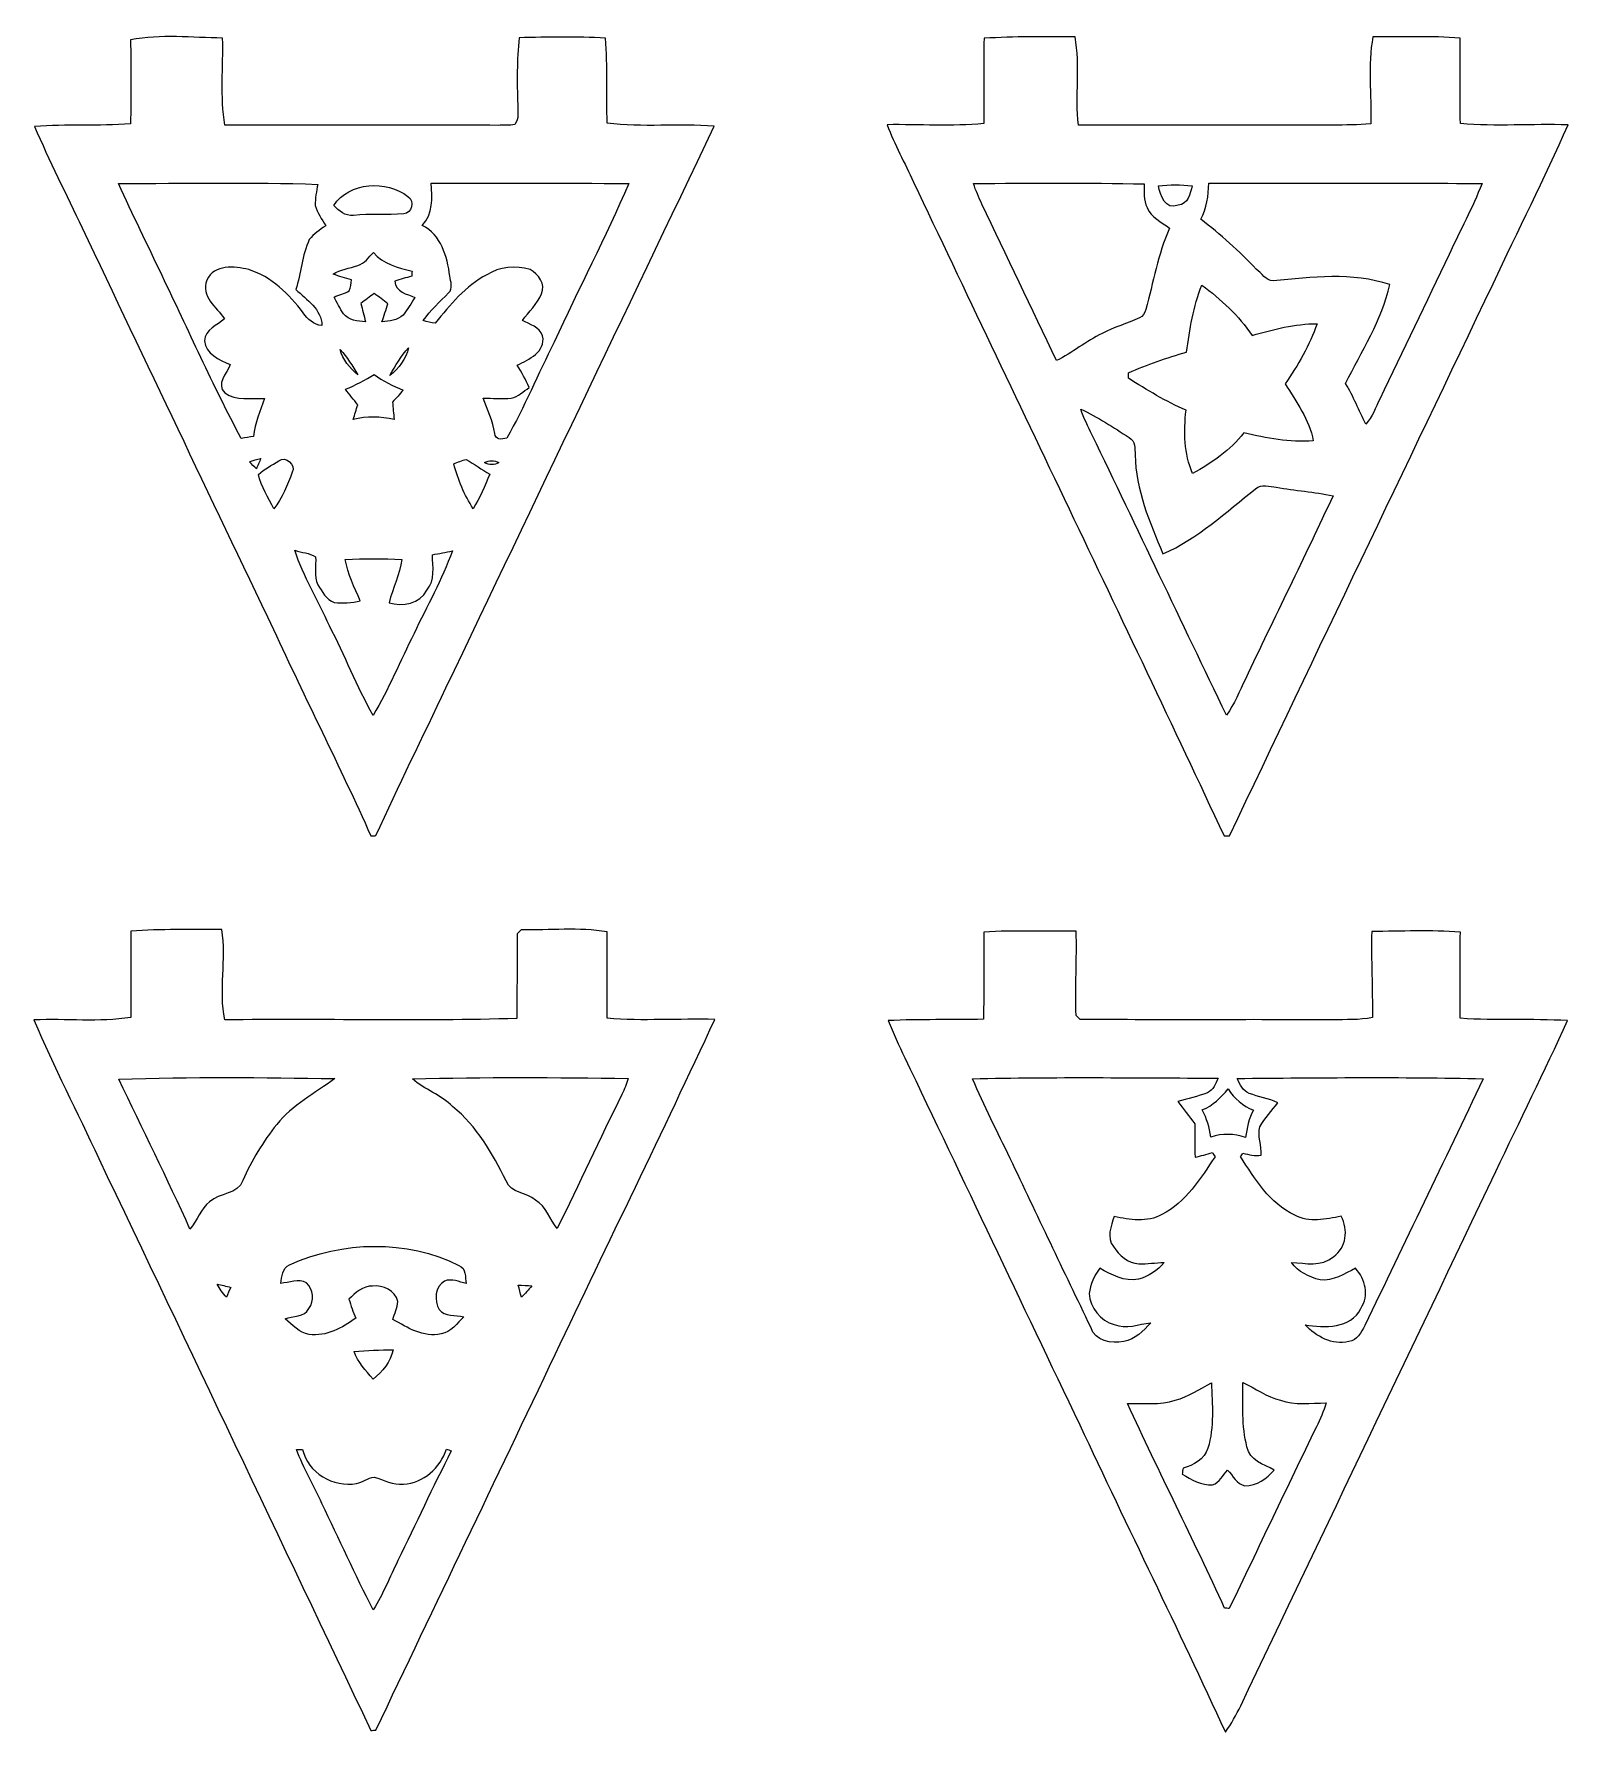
# Model space of a CAD drawing. Header units: centimetres. Extents: x -14.4 to 14.4, y -15.9 to 16.
import ezdxf

# ---------------------------------------------------------------- set-up
doc = ezdxf.new("R2010")
doc.units = ezdxf.units.CM
doc.header["$MEASUREMENT"] = 0
doc.layers.add('Layer 1', color=7, linetype='Continuous')

msp = doc.modelspace()

# ---------------------------------------------------------------- linework, layer by layer
at = {"layer": 'Layer 1', "color": 251, "lineweight": 9}
for points, knots in [([(-12.61093, 15.88539), (-12.0419, 15.9951), (-11.45593, 15.92278), (-10.88055, 15.91749), (-10.88055, 15.91749), (-10.86503, 15.37245), (-10.92959, 14.81788), (-10.83928, 14.27778), (-10.83928, 14.27778), (-9.12442, 14.28342), (-7.40957, 14.28448), (-5.69472, 14.27602), (-5.69472, 14.27602), (-5.59347, 14.28131), (-5.48481, 14.27037), (-5.38357, 14.29154), (-5.38357, 14.29154), (-5.30031, 14.39772), (-5.32959, 14.5466), (-5.32818, 14.66901), (-5.32818, 14.66901), (-5.34229, 15.08776), (-5.349, 15.50827), (-5.29996, 15.9249), (-5.29996, 15.9249), (-4.75986, 15.93337), (-4.21905, 15.94995), (-3.6793, 15.91573), (-3.6793, 15.91573), (-3.63555, 15.38339), (-3.66448, 14.84857), (-3.64402, 14.31588), (-3.64402, 14.31588), (-2.97762, 14.23086), (-2.30134, 14.31588), (-1.63178, 14.25802), (-1.63178, 14.25802), (-3.31594, 10.73801), (-4.99585, 7.21623), (-6.67897, 3.69551), (-6.67897, 3.69551), (-7.11465, 2.76735), (-7.57714, 1.85118), (-7.99553, 0.91526), (-7.99553, 0.91526), (-8.01917, 0.9142), (-8.0668, 0.91244), (-8.09043, 0.91174), (-8.09043, 0.91174), (-8.67922, 2.21596), (-9.32339, 3.49513), (-9.92523, 4.7937), (-9.92523, 4.7937), (-11.12608, 7.31007), (-12.32729, 9.82608), (-13.52145, 12.34526), (-13.52145, 12.34526), (-13.82378, 12.98097), (-14.13916, 13.61068), (-14.42032, 14.25591), (-14.42032, 14.25591), (-13.81813, 14.30071), (-13.21312, 14.26085), (-12.61093, 14.30283), (-12.61093, 14.30283), (-12.60881, 14.83058), (-12.60881, 15.35799), (-12.61093, 15.88539), (-12.61093, 15.88539), (-12.61093, 15.88539), (-12.61093, 15.88539), (-12.61093, 15.88539)], [0, 0, 0, 0, 0.05263158, 0.05263158, 0.05263158, 0.05263158, 0.10526316, 0.10526316, 0.10526316, 0.10526316, 0.15789474, 0.15789474, 0.15789474, 0.15789474, 0.21052632, 0.21052632, 0.21052632, 0.21052632, 0.26315789, 0.26315789, 0.26315789, 0.26315789, 0.31578947, 0.31578947, 0.31578947, 0.31578947, 0.36842105, 0.36842105, 0.36842105, 0.36842105, 0.42105263, 0.42105263, 0.42105263, 0.42105263, 0.47368421, 0.47368421, 0.47368421, 0.47368421, 0.52631579, 0.52631579, 0.52631579, 0.52631579, 0.57894737, 0.57894737, 0.57894737, 0.57894737, 0.63157895, 0.63157895, 0.63157895, 0.63157895, 0.68421053, 0.68421053, 0.68421053, 0.68421053, 0.73684211, 0.73684211, 0.73684211, 0.73684211, 0.78947368, 0.78947368, 0.78947368, 0.78947368, 0.84210526, 0.84210526, 0.84210526, 0.84210526, 0.89473684, 0.89473684, 0.89473684, 0.89473684, 1, 1, 1, 1]), ([(3.44294, 15.91361), (4.01268, 15.95065), (4.58383, 15.93866), (5.15462, 15.94148), (5.15462, 15.94148), (5.25587, 15.3922), (5.15603, 14.83094), (5.21812, 14.27954), (5.21812, 14.27954), (6.81303, 14.28342), (8.40829, 14.2806), (10.00355, 14.28025), (10.00355, 14.28025), (10.24061, 14.28378), (10.48015, 14.2806), (10.71722, 14.306), (10.71722, 14.306), (10.73486, 14.85069), (10.65795, 15.40279), (10.75885, 15.94254), (10.75885, 15.94254), (11.30565, 15.93054), (11.85493, 15.96229), (12.40103, 15.91714), (12.40103, 15.91714), (12.40279, 15.38162), (12.40173, 14.84646), (12.40385, 14.31094), (12.40385, 14.31094), (13.07766, 14.24779), (13.75464, 14.30741), (14.42985, 14.28519), (14.42985, 14.28519), (13.99206, 13.27483), (13.4837, 12.29623), (13.0198, 11.29751), (13.0198, 11.29751), (11.37056, 7.83429), (9.70581, 4.37812), (8.06257, 0.91174), (8.06257, 0.91174), (8.03681, 0.91209), (7.98496, 0.91209), (7.9592, 0.91209), (7.9592, 0.91209), (6.03233, 5.02019), (4.05889, 9.1064), (2.11897, 13.20816), (2.11897, 13.20816), (1.95669, 13.56975), (1.75278, 13.91371), (1.62226, 14.28872), (1.62226, 14.28872), (2.22798, 14.29401), (2.83546, 14.25626), (3.44047, 14.30847), (3.44047, 14.30847), (3.44224, 14.84364), (3.44118, 15.37845), (3.44294, 15.91361), (3.44294, 15.91361), (3.44294, 15.91361), (3.44294, 15.91361), (3.44294, 15.91361)], [0, 0, 0, 0, 0.05882353, 0.05882353, 0.05882353, 0.05882353, 0.11764706, 0.11764706, 0.11764706, 0.11764706, 0.17647059, 0.17647059, 0.17647059, 0.17647059, 0.23529412, 0.23529412, 0.23529412, 0.23529412, 0.29411765, 0.29411765, 0.29411765, 0.29411765, 0.35294118, 0.35294118, 0.35294118, 0.35294118, 0.41176471, 0.41176471, 0.41176471, 0.41176471, 0.47058824, 0.47058824, 0.47058824, 0.47058824, 0.52941176, 0.52941176, 0.52941176, 0.52941176, 0.58823529, 0.58823529, 0.58823529, 0.58823529, 0.64705882, 0.64705882, 0.64705882, 0.64705882, 0.70588235, 0.70588235, 0.70588235, 0.70588235, 0.76470588, 0.76470588, 0.76470588, 0.76470588, 0.82352941, 0.82352941, 0.82352941, 0.82352941, 0.88235294, 0.88235294, 0.88235294, 0.88235294, 1, 1, 1, 1]), ([(-12.83635, 13.1817), (-12.57847, 12.5975), (-12.29131, 12.02706), (-12.01967, 11.44886), (-12.01967, 11.44886), (-11.52613, 10.4265), (-11.0647, 9.38722), (-10.52954, 8.38568), (-10.52954, 8.38568), (-10.45297, 8.39873), (-10.37607, 8.41179), (-10.29916, 8.42484), (-10.29916, 8.42484), (-10.27307, 8.6739), (-10.17993, 8.90533), (-10.09033, 9.13639), (-10.09033, 9.13639), (-10.33904, 9.16003), (-10.62973, 9.07819), (-10.83786, 9.2447), (-10.83786, 9.2447), (-11.01214, 9.40591), (-10.80153, 9.61194), (-10.73662, 9.7795), (-10.73662, 9.7795), (-10.94193, 9.85994), (-11.1984, 9.97319), (-11.22169, 10.22472), (-11.22169, 10.22472), (-11.20969, 10.43814), (-10.98039, 10.51329), (-10.84457, 10.63747), (-10.84457, 10.63747), (-10.99767, 10.85972), (-11.29542, 11.05445), (-11.17759, 11.36666), (-11.17759, 11.36666), (-11.03401, 11.66617), (-10.65724, 11.6263), (-10.38984, 11.5628), (-10.38984, 11.5628), (-9.96156, 11.43192), (-9.6296, 11.10066), (-9.36466, 10.75212), (-9.36466, 10.75212), (-9.28353, 10.62794), (-9.16745, 10.52669), (-9.01118, 10.50941), (-9.01118, 10.50941), (-9.02, 10.81632), (-9.29764, 11.00118), (-9.50331, 11.18604), (-9.50331, 11.18604), (-9.40735, 11.49648), (-9.38901, 11.82985), (-9.24966, 12.12619), (-9.24966, 12.12619), (-9.16958, 12.23625), (-9.0521, 12.31069), (-8.94133, 12.38689), (-8.94133, 12.38689), (-9.00765, 12.51354), (-9.10573, 12.62784), (-9.13888, 12.7686), (-9.13888, 12.7686), (-9.14065, 12.90265), (-9.11525, 13.03494), (-9.09055, 13.16582), (-9.09055, 13.16582), (-10.33833, 13.21063), (-11.58787, 13.18311), (-12.83635, 13.1817), (-12.83635, 13.1817), (-12.83635, 13.1817), (-12.83635, 13.1817), (-12.83635, 13.1817)], [0, 0, 0, 0, 0.05, 0.05, 0.05, 0.05, 0.1, 0.1, 0.1, 0.1, 0.15, 0.15, 0.15, 0.15, 0.2, 0.2, 0.2, 0.2, 0.25, 0.25, 0.25, 0.25, 0.3, 0.3, 0.3, 0.3, 0.35, 0.35, 0.35, 0.35, 0.4, 0.4, 0.4, 0.4, 0.45, 0.45, 0.45, 0.45, 0.5, 0.5, 0.5, 0.5, 0.55, 0.55, 0.55, 0.55, 0.6, 0.6, 0.6, 0.6, 0.65, 0.65, 0.65, 0.65, 0.7, 0.7, 0.7, 0.7, 0.75, 0.75, 0.75, 0.75, 0.8, 0.8, 0.8, 0.8, 0.85, 0.85, 0.85, 0.85, 0.9, 0.9, 0.9, 0.9, 1, 1, 1, 1]), ([(-8.79034, 12.76824), (-8.68979, 12.66805), (-8.57691, 12.5654), (-8.42027, 12.58268), (-8.42027, 12.58268), (-8.1049, 12.61267), (-7.78845, 12.58692), (-7.47272, 12.60914), (-7.47272, 12.60914), (-7.31855, 12.62114), (-7.2614, 12.85185), (-7.39334, 12.93581), (-7.39334, 12.93581), (-7.79339, 13.25508), (-8.4993, 13.21627), (-8.79034, 12.76824), (-8.79034, 12.76824), (-8.79034, 12.76824), (-8.79034, 12.76824), (-8.79034, 12.76824)], [0, 0, 0, 0, 0.16666667, 0.16666667, 0.16666667, 0.16666667, 0.33333333, 0.33333333, 0.33333333, 0.33333333, 0.5, 0.5, 0.5, 0.5, 0.66666667, 0.66666667, 0.66666667, 0.66666667, 1, 1, 1, 1]), ([(-6.95519, 13.18699), (-6.93826, 12.90935), (-6.91427, 12.60879), (-7.1277, 12.39395), (-7.1277, 12.39395), (-6.76822, 12.22285), (-6.65498, 11.80481), (-6.6063, 11.44109), (-6.6063, 11.44109), (-6.59183, 11.33738), (-6.53962, 11.21002), (-6.62887, 11.12465), (-6.62887, 11.12465), (-6.79256, 10.95497), (-6.97283, 10.79904), (-7.10618, 10.60254), (-7.10618, 10.60254), (-7.0321, 10.58279), (-6.95801, 10.55527), (-6.88005, 10.55703), (-6.88005, 10.55703), (-6.59853, 10.89887), (-6.31314, 11.25694), (-5.91168, 11.46614), (-5.91168, 11.46614), (-5.67179, 11.61748), (-5.36663, 11.639), (-5.09746, 11.56315), (-5.09746, 11.56315), (-4.94013, 11.48166), (-4.79972, 11.28587), (-4.88121, 11.10596), (-4.88121, 11.10596), (-4.96059, 10.91369), (-5.12251, 10.77082), (-5.24139, 10.60325), (-5.24139, 10.60325), (-5.09992, 10.53551), (-4.91648, 10.48189), (-4.8604, 10.31713), (-4.8604, 10.31713), (-4.80042, 10.01092), (-5.12145, 9.87794), (-5.34088, 9.76328), (-5.34088, 9.76328), (-5.25375, 9.62958), (-5.17542, 9.49059), (-5.11263, 9.34383), (-5.11263, 9.34383), (-5.22375, 9.27469), (-5.32254, 9.17378), (-5.45236, 9.14134), (-5.45236, 9.14134), (-5.62804, 9.12581), (-5.80443, 9.14416), (-5.98047, 9.14557), (-5.98047, 9.14557), (-5.90286, 8.92438), (-5.79561, 8.712), (-5.76069, 8.47811), (-5.76069, 8.47811), (-5.74799, 8.36452), (-5.64039, 8.35958), (-5.53315, 8.39486), (-5.53315, 8.39486), (-5.20577, 8.97976), (-4.94154, 9.59748), (-4.64591, 10.19861), (-4.64591, 10.19861), (-4.18342, 11.19591), (-3.67612, 12.1724), (-3.23974, 13.18135), (-3.23974, 13.18135), (-4.47834, 13.19475), (-5.71694, 13.18523), (-6.95519, 13.18699), (-6.95519, 13.18699), (-6.95519, 13.18699), (-6.95519, 13.18699), (-6.95519, 13.18699)], [0, 0, 0, 0, 0.04761905, 0.04761905, 0.04761905, 0.04761905, 0.0952381, 0.0952381, 0.0952381, 0.0952381, 0.14285714, 0.14285714, 0.14285714, 0.14285714, 0.19047619, 0.19047619, 0.19047619, 0.19047619, 0.23809524, 0.23809524, 0.23809524, 0.23809524, 0.28571429, 0.28571429, 0.28571429, 0.28571429, 0.33333333, 0.33333333, 0.33333333, 0.33333333, 0.38095238, 0.38095238, 0.38095238, 0.38095238, 0.42857143, 0.42857143, 0.42857143, 0.42857143, 0.47619048, 0.47619048, 0.47619048, 0.47619048, 0.52380952, 0.52380952, 0.52380952, 0.52380952, 0.57142857, 0.57142857, 0.57142857, 0.57142857, 0.61904762, 0.61904762, 0.61904762, 0.61904762, 0.66666667, 0.66666667, 0.66666667, 0.66666667, 0.71428571, 0.71428571, 0.71428571, 0.71428571, 0.76190476, 0.76190476, 0.76190476, 0.76190476, 0.80952381, 0.80952381, 0.80952381, 0.80952381, 0.85714286, 0.85714286, 0.85714286, 0.85714286, 0.9047619, 0.9047619, 0.9047619, 0.9047619, 1, 1, 1, 1]), ([(3.24327, 13.18135), (3.28913, 13.04976), (3.34522, 12.92205), (3.40343, 12.79505), (3.40343, 12.79505), (3.86769, 11.81222), (4.3457, 10.83608), (4.80572, 9.85183), (4.80572, 9.85183), (5.10594, 9.99823), (5.36452, 10.2166), (5.6658, 10.36124), (5.6658, 10.36124), (5.89016, 10.47976), (6.13675, 10.54751), (6.36535, 10.65687), (6.36535, 10.65687), (6.42956, 10.68368), (6.47013, 10.74471), (6.486, 10.81103), (6.486, 10.81103), (6.62676, 11.32256), (6.71778, 11.85208), (6.93015, 12.34138), (6.93015, 12.34138), (6.78198, 12.46097), (6.59078, 12.54599), (6.51211, 12.72944), (6.51211, 12.72944), (6.43908, 12.86702), (6.46096, 13.02542), (6.4539, 13.175), (6.4539, 13.175), (5.38357, 13.19899), (4.31325, 13.18875), (3.24327, 13.18135), (3.24327, 13.18135), (3.24327, 13.18135), (3.24327, 13.18135), (3.24327, 13.18135)], [0, 0, 0, 0, 0.09090909, 0.09090909, 0.09090909, 0.09090909, 0.18181818, 0.18181818, 0.18181818, 0.18181818, 0.27272727, 0.27272727, 0.27272727, 0.27272727, 0.36363636, 0.36363636, 0.36363636, 0.36363636, 0.45454545, 0.45454545, 0.45454545, 0.45454545, 0.54545455, 0.54545455, 0.54545455, 0.54545455, 0.63636364, 0.63636364, 0.63636364, 0.63636364, 0.72727273, 0.72727273, 0.72727273, 0.72727273, 0.81818182, 0.81818182, 0.81818182, 0.81818182, 1, 1, 1, 1]), ([(6.72236, 13.13725), (6.75941, 12.97532), (6.85254, 12.661), (7.09631, 12.77742), (7.09631, 12.77742), (7.2787, 12.78447), (7.32209, 13.00072), (7.35878, 13.13725), (7.35878, 13.13725), (7.14746, 13.16441), (6.93297, 13.16406), (6.72236, 13.13725), (6.72236, 13.13725), (6.72236, 13.13725), (6.72236, 13.13725), (6.72236, 13.13725)], [0, 0, 0, 0, 0.2, 0.2, 0.2, 0.2, 0.4, 0.4, 0.4, 0.4, 0.6, 0.6, 0.6, 0.6, 1, 1, 1, 1]), ([(7.67169, 13.18629), (7.66463, 12.95239), (7.635, 12.71744), (7.52141, 12.5093), (7.52141, 12.5093), (7.89253, 12.22355), (8.24072, 11.91064), (8.56528, 11.57268), (8.56528, 11.57268), (8.66441, 11.49577), (8.7459, 11.35749), (8.88348, 11.35078), (8.88348, 11.35078), (9.61091, 11.42451), (10.36938, 11.51412), (11.07811, 11.28129), (11.07811, 11.28129), (10.92783, 10.61171), (10.54506, 10.0261), (10.24379, 9.41827), (10.24379, 9.41827), (10.39584, 9.17732), (10.49426, 8.90956), (10.6262, 8.65802), (10.6262, 8.65802), (10.75179, 8.79032), (10.80859, 8.96812), (10.88867, 9.12827), (10.88867, 9.12827), (11.32294, 10.03457), (11.75862, 10.9398), (12.19077, 11.84714), (12.19077, 11.84714), (12.39785, 12.29164), (12.63245, 12.72415), (12.81131, 13.18135), (12.81131, 13.18135), (11.09822, 13.1951), (9.38478, 13.18558), (7.67169, 13.18629), (7.67169, 13.18629), (7.67169, 13.18629), (7.67169, 13.18629), (7.67169, 13.18629)], [0, 0, 0, 0, 0.08333333, 0.08333333, 0.08333333, 0.08333333, 0.16666667, 0.16666667, 0.16666667, 0.16666667, 0.25, 0.25, 0.25, 0.25, 0.33333333, 0.33333333, 0.33333333, 0.33333333, 0.41666667, 0.41666667, 0.41666667, 0.41666667, 0.5, 0.5, 0.5, 0.5, 0.58333333, 0.58333333, 0.58333333, 0.58333333, 0.66666667, 0.66666667, 0.66666667, 0.66666667, 0.75, 0.75, 0.75, 0.75, 0.83333333, 0.83333333, 0.83333333, 0.83333333, 1, 1, 1, 1]), ([(-8.33773, 11.639), (-8.49436, 11.58891), (-8.66264, 11.56562), (-8.80268, 11.4739), (-8.80268, 11.4739), (-8.68804, 11.44039), (-8.57021, 11.40476), (-8.45415, 11.37336), (-8.45415, 11.37336), (-8.46332, 11.30245), (-8.46191, 11.22555), (-8.50036, 11.16275), (-8.50036, 11.16275), (-8.58926, 11.11125), (-8.68979, 11.08514), (-8.78399, 11.04634), (-8.78399, 11.04634), (-8.72789, 10.94015), (-8.67357, 10.83291), (-8.6069, 10.73236), (-8.6069, 10.73236), (-8.50812, 10.60819), (-8.3402, 10.58561), (-8.19168, 10.58314), (-8.19168, 10.58314), (-8.21955, 10.69744), (-8.2513, 10.81068), (-8.27987, 10.92498), (-8.27987, 10.92498), (-8.19626, 10.98813), (-8.11195, 11.05092), (-8.02799, 11.11372), (-8.02799, 11.11372), (-7.94191, 11.04986), (-7.85583, 10.98566), (-7.76976, 10.92145), (-7.76976, 10.92145), (-7.8068, 10.80715), (-7.84631, 10.6932), (-7.88335, 10.57855), (-7.88335, 10.57855), (-7.74471, 10.59302), (-7.59055, 10.60501), (-7.48577, 10.70873), (-7.48577, 10.70873), (-7.40322, 10.8128), (-7.33125, 10.92569), (-7.26352, 11.04034), (-7.26352, 11.04034), (-7.42051, 11.10419), (-7.6223, 11.13347), (-7.64205, 11.3469), (-7.64205, 11.3469), (-7.53622, 11.37971), (-7.43074, 11.4104), (-7.32314, 11.43827), (-7.32314, 11.43827), (-7.32173, 11.46191), (-7.3182, 11.50883), (-7.31644, 11.53246), (-7.31644, 11.53246), (-7.58208, 11.59984), (-7.86148, 11.66828), (-8.04492, 11.887), (-8.04492, 11.887), (-8.12959, 11.7914), (-8.21108, 11.67992), (-8.33773, 11.639), (-8.33773, 11.639), (-8.33773, 11.639), (-8.33773, 11.639), (-8.33773, 11.639)], [0, 0, 0, 0, 0.05263158, 0.05263158, 0.05263158, 0.05263158, 0.10526316, 0.10526316, 0.10526316, 0.10526316, 0.15789474, 0.15789474, 0.15789474, 0.15789474, 0.21052632, 0.21052632, 0.21052632, 0.21052632, 0.26315789, 0.26315789, 0.26315789, 0.26315789, 0.31578947, 0.31578947, 0.31578947, 0.31578947, 0.36842105, 0.36842105, 0.36842105, 0.36842105, 0.42105263, 0.42105263, 0.42105263, 0.42105263, 0.47368421, 0.47368421, 0.47368421, 0.47368421, 0.52631579, 0.52631579, 0.52631579, 0.52631579, 0.57894737, 0.57894737, 0.57894737, 0.57894737, 0.63157895, 0.63157895, 0.63157895, 0.63157895, 0.68421053, 0.68421053, 0.68421053, 0.68421053, 0.73684211, 0.73684211, 0.73684211, 0.73684211, 0.78947368, 0.78947368, 0.78947368, 0.78947368, 0.84210526, 0.84210526, 0.84210526, 0.84210526, 0.89473684, 0.89473684, 0.89473684, 0.89473684, 1, 1, 1, 1]), ([(7.54046, 11.27035), (7.38241, 10.86712), (7.31045, 10.43638), (7.254, 10.00917), (7.254, 10.00917), (6.88111, 9.9051), (6.51634, 9.77492), (6.16039, 9.62287), (6.16039, 9.62287), (6.16004, 9.59641), (6.15898, 9.54421), (6.15827, 9.5181), (6.15827, 9.5181), (6.50893, 9.29761), (6.86453, 9.08313), (7.24412, 8.91556), (7.24412, 8.91556), (7.19861, 8.51727), (7.20779, 8.1017), (7.36618, 7.7274), (7.36618, 7.7274), (7.7306, 7.92178), (8.07244, 8.16696), (8.33138, 8.49222), (8.33138, 8.49222), (8.75788, 8.39098), (9.19463, 8.30314), (9.63525, 8.34441), (9.63525, 8.34441), (9.5654, 8.74481), (9.31916, 9.07678), (9.10644, 9.41191), (9.10644, 9.41191), (9.35197, 9.76399), (9.56611, 10.14005), (9.70898, 10.54574), (9.70898, 10.54574), (9.29165, 10.54433), (8.88736, 10.43673), (8.48872, 10.32595), (8.48872, 10.32595), (8.23084, 10.69426), (7.90382, 11.00753), (7.54046, 11.27035), (7.54046, 11.27035), (7.54046, 11.27035), (7.54046, 11.27035), (7.54046, 11.27035)], [0, 0, 0, 0, 0.07692308, 0.07692308, 0.07692308, 0.07692308, 0.15384615, 0.15384615, 0.15384615, 0.15384615, 0.23076923, 0.23076923, 0.23076923, 0.23076923, 0.30769231, 0.30769231, 0.30769231, 0.30769231, 0.38461538, 0.38461538, 0.38461538, 0.38461538, 0.46153846, 0.46153846, 0.46153846, 0.46153846, 0.53846154, 0.53846154, 0.53846154, 0.53846154, 0.61538462, 0.61538462, 0.61538462, 0.61538462, 0.69230769, 0.69230769, 0.69230769, 0.69230769, 0.76923077, 0.76923077, 0.76923077, 0.76923077, 0.84615385, 0.84615385, 0.84615385, 0.84615385, 1, 1, 1, 1]), ([(-8.66828, 10.06138), (-8.62665, 9.86241), (-8.48519, 9.71212), (-8.33595, 9.58372), (-8.33595, 9.58372), (-8.43861, 9.74847), (-8.5367, 9.9178), (-8.66828, 10.06138), (-8.66828, 10.06138), (-8.66828, 10.06138), (-8.66828, 10.06138), (-8.66828, 10.06138)], [0, 0, 0, 0, 0.25, 0.25, 0.25, 0.25, 0.5, 0.5, 0.5, 0.5, 1, 1, 1, 1]), ([(-7.73801, 9.57349), (-7.56268, 9.69978), (-7.43215, 9.88182), (-7.38276, 10.09348), (-7.38276, 10.09348), (-7.52105, 9.93472), (-7.63041, 9.75376), (-7.73801, 9.57349), (-7.73801, 9.57349), (-7.73801, 9.57349), (-7.73801, 9.57349), (-7.73801, 9.57349)], [0, 0, 0, 0, 0.25, 0.25, 0.25, 0.25, 0.5, 0.5, 0.5, 0.5, 1, 1, 1, 1]), ([(-8.5688, 9.31067), (-8.49542, 9.21118), (-8.41534, 9.11699), (-8.33702, 9.02104), (-8.33702, 9.02104), (-8.3663, 8.92861), (-8.39594, 8.83618), (-8.42275, 8.7427), (-8.42275, 8.7427), (-8.1705, 8.81255), (-7.9091, 8.79385), (-7.6551, 8.74445), (-7.6551, 8.74445), (-7.66357, 8.85312), (-7.67521, 8.96177), (-7.68438, 9.07007), (-7.68438, 9.07007), (-7.61383, 9.14275), (-7.54715, 9.21895), (-7.48295, 9.29726), (-7.48295, 9.29726), (-7.67415, 9.37733), (-7.86606, 9.45954), (-8.02799, 9.59219), (-8.02799, 9.59219), (-8.19873, 9.48106), (-8.38076, 9.38934), (-8.5688, 9.31067), (-8.5688, 9.31067), (-8.5688, 9.31067), (-8.5688, 9.31067), (-8.5688, 9.31067)], [0, 0, 0, 0, 0.11111111, 0.11111111, 0.11111111, 0.11111111, 0.22222222, 0.22222222, 0.22222222, 0.22222222, 0.33333333, 0.33333333, 0.33333333, 0.33333333, 0.44444444, 0.44444444, 0.44444444, 0.44444444, 0.55555556, 0.55555556, 0.55555556, 0.55555556, 0.66666667, 0.66666667, 0.66666667, 0.66666667, 0.77777778, 0.77777778, 0.77777778, 0.77777778, 1, 1, 1, 1]), ([(5.26328, 8.93884), (5.32078, 8.77021), (5.40156, 8.61076), (5.47812, 8.44989), (5.47812, 8.44989), (6.32584, 6.69659), (7.15558, 4.93411), (8.00506, 3.18186), (8.00506, 3.18186), (8.15464, 3.39071), (8.24848, 3.63165), (8.36031, 3.86131), (8.36031, 3.86131), (8.905, 5.01313), (9.47297, 6.15366), (10.00884, 7.30936), (10.00884, 7.30936), (9.65501, 7.37815), (9.29517, 7.40814), (8.94063, 7.47023), (8.94063, 7.47023), (8.8154, 7.48504), (8.66264, 7.53373), (8.55292, 7.442), (8.55292, 7.442), (7.99554, 7.00491), (7.46778, 6.49621), (6.80738, 6.21575), (6.80738, 6.21575), (6.56115, 6.81124), (6.2955, 7.42295), (6.28527, 8.07842), (6.28527, 8.07842), (6.27963, 8.19377), (6.29233, 8.33912), (6.1738, 8.40403), (6.1738, 8.40403), (5.87711, 8.59241), (5.58148, 8.78891), (5.26328, 8.93884)], [0, 0, 0, 0, 0.09090909, 0.09090909, 0.09090909, 0.09090909, 0.18181818, 0.18181818, 0.18181818, 0.18181818, 0.27272727, 0.27272727, 0.27272727, 0.27272727, 0.36363636, 0.36363636, 0.36363636, 0.36363636, 0.45454545, 0.45454545, 0.45454545, 0.45454545, 0.54545455, 0.54545455, 0.54545455, 0.54545455, 0.63636364, 0.63636364, 0.63636364, 0.63636364, 0.72727273, 0.72727273, 0.72727273, 0.72727273, 0.81818182, 0.81818182, 0.81818182, 0.81818182, 1, 1, 1, 1]), ([(-10.37396, 7.94965), (-10.33163, 7.90379), (-10.28859, 7.85793), (-10.2452, 7.81277), (-10.2452, 7.81277), (-10.21698, 7.87874), (-10.18946, 7.94542), (-10.16335, 8.01245), (-10.16335, 8.01245), (-10.23426, 7.99304), (-10.30446, 7.97223), (-10.37396, 7.94965), (-10.37396, 7.94965), (-10.37396, 7.94965), (-10.37396, 7.94965), (-10.37396, 7.94965)], [0, 0, 0, 0, 0.2, 0.2, 0.2, 0.2, 0.4, 0.4, 0.4, 0.4, 0.6, 0.6, 0.6, 0.6, 1, 1, 1, 1]), ([(-9.82469, 7.96588), (-9.95344, 7.88298), (-10.09033, 7.8103), (-10.20745, 7.71047), (-10.20745, 7.71047), (-10.15312, 7.47905), (-10.02436, 7.27232), (-9.91606, 7.06206), (-9.91606, 7.06206), (-9.75766, 7.26632), (-9.65853, 7.50868), (-9.57032, 7.74963), (-9.57032, 7.74963), (-9.49272, 7.88933), (-9.70016, 8.06607), (-9.82469, 7.96588), (-9.82469, 7.96588), (-9.82469, 7.96588), (-9.82469, 7.96588), (-9.82469, 7.96588)], [0, 0, 0, 0, 0.16666667, 0.16666667, 0.16666667, 0.16666667, 0.33333333, 0.33333333, 0.33333333, 0.33333333, 0.5, 0.5, 0.5, 0.5, 0.66666667, 0.66666667, 0.66666667, 0.66666667, 1, 1, 1, 1]), ([(-6.53151, 7.90767), (-6.45178, 7.61063), (-6.33536, 7.3203), (-6.16568, 7.06277), (-6.16568, 7.06277), (-6.0415, 7.26985), (-5.94801, 7.49351), (-5.85347, 7.71505), (-5.85347, 7.71505), (-6.00516, 7.80043), (-6.1438, 7.90732), (-6.29726, 7.98881), (-6.29726, 7.98881), (-6.37981, 7.97752), (-6.45495, 7.93836), (-6.53151, 7.90767), (-6.53151, 7.90767), (-6.53151, 7.90767), (-6.53151, 7.90767), (-6.53151, 7.90767)], [0, 0, 0, 0, 0.16666667, 0.16666667, 0.16666667, 0.16666667, 0.33333333, 0.33333333, 0.33333333, 0.33333333, 0.5, 0.5, 0.5, 0.5, 0.66666667, 0.66666667, 0.66666667, 0.66666667, 1, 1, 1, 1]), ([(-5.95401, 7.93131), (-5.86687, 7.88474), (-5.77021, 7.88474), (-5.68308, 7.93131), (-5.68308, 7.93131), (-5.77021, 7.97787), (-5.86687, 7.97787), (-5.95401, 7.93131), (-5.95401, 7.93131), (-5.95401, 7.93131), (-5.95401, 7.93131), (-5.95401, 7.93131)], [0, 0, 0, 0, 0.25, 0.25, 0.25, 0.25, 0.5, 0.5, 0.5, 0.5, 1, 1, 1, 1]), ([(-9.52236, 6.28454), (-9.36043, 5.78712), (-9.08773, 5.33557), (-8.86972, 4.86214), (-8.86972, 4.86214), (-8.5875, 4.3044), (-8.34902, 3.72479), (-8.05127, 3.17481), (-8.05127, 3.17481), (-7.75459, 3.66728), (-7.53904, 4.20385), (-7.27975, 4.71644), (-7.27975, 4.71644), (-7.03704, 5.23291), (-6.75129, 5.73174), (-6.55832, 6.27043), (-6.55832, 6.27043), (-6.68391, 6.24679), (-6.8095, 6.2228), (-6.93473, 6.19811), (-6.93473, 6.19811), (-6.92768, 5.97198), (-6.88111, 5.72433), (-7.03633, 5.53277), (-7.03633, 5.53277), (-7.17497, 5.27948), (-7.49106, 5.21915), (-7.74965, 5.29747), (-7.74965, 5.29747), (-7.67909, 5.57228), (-7.5461, 5.82875), (-7.508, 6.11239), (-7.508, 6.11239), (-7.86289, 6.12438), (-8.21849, 6.12897), (-8.57303, 6.10886), (-8.57303, 6.10886), (-8.52823, 5.83369), (-8.40405, 5.58392), (-8.29116, 5.33239), (-8.29116, 5.33239), (-8.45168, 5.29606), (-8.61889, 5.28265), (-8.78293, 5.30311), (-8.78293, 5.30311), (-8.93003, 5.3585), (-9.01294, 5.50596), (-9.08773, 5.63437), (-9.08773, 5.63437), (-9.17452, 5.797), (-9.11349, 5.98503), (-9.13465, 6.15966), (-9.13465, 6.15966), (-9.24825, 6.23621), (-9.39712, 6.23727), (-9.52236, 6.28454)], [0, 0, 0, 0, 0.06666667, 0.06666667, 0.06666667, 0.06666667, 0.13333333, 0.13333333, 0.13333333, 0.13333333, 0.2, 0.2, 0.2, 0.2, 0.26666667, 0.26666667, 0.26666667, 0.26666667, 0.33333333, 0.33333333, 0.33333333, 0.33333333, 0.4, 0.4, 0.4, 0.4, 0.46666667, 0.46666667, 0.46666667, 0.46666667, 0.53333333, 0.53333333, 0.53333333, 0.53333333, 0.6, 0.6, 0.6, 0.6, 0.66666667, 0.66666667, 0.66666667, 0.66666667, 0.73333333, 0.73333333, 0.73333333, 0.73333333, 0.8, 0.8, 0.8, 0.8, 0.86666667, 0.86666667, 0.86666667, 0.86666667, 1, 1, 1, 1]), ([(-12.60881, -0.87861), (-12.03872, -0.84122), (-11.46722, -0.85356), (-10.89643, -0.85039), (-10.89643, -0.85039), (-10.80435, -1.41095), (-10.9564, -1.99021), (-10.83928, -2.55007), (-10.83928, -2.55007), (-9.00765, -2.52644), (-7.17462, -2.5783), (-5.3437, -2.52432), (-5.3437, -2.52432), (-5.34194, -1.99339), (-5.34406, -1.46211), (-5.33806, -0.93153), (-5.33806, -0.93153), (-5.31336, -0.90683), (-5.28832, -0.88249), (-5.26362, -0.85815), (-5.26362, -0.85815), (-4.72564, -0.86591), (-4.17847, -0.80382), (-3.64543, -0.89449), (-3.64543, -0.89449), (-3.65002, -1.43671), (-3.64966, -1.97857), (-3.64825, -2.52079), (-3.64825, -2.52079), (-2.97304, -2.57547), (-2.29605, -2.52291), (-1.62049, -2.54266), (-1.62049, -2.54266), (-2.60403, -4.65087), (-3.62391, -6.74249), (-4.62298, -8.84364), (-4.62298, -8.84364), (-5.74658, -11.20019), (-6.87688, -13.55322), (-7.99765, -15.91084), (-7.99765, -15.91084), (-8.02093, -15.91225), (-8.06715, -15.91472), (-8.09043, -15.91613), (-8.09043, -15.91613), (-9.79611, -12.32944), (-11.5025, -8.7431), (-13.20959, -5.15676), (-13.20959, -5.15676), (-13.61775, -4.28891), (-14.05308, -3.43309), (-14.42985, -2.55113), (-14.42985, -2.55113), (-13.82342, -2.52467), (-13.20747, -2.59876), (-12.60599, -2.50456), (-12.60599, -2.50456), (-12.61022, -1.96235), (-12.60987, -1.42048), (-12.60881, -0.87861), (-12.60881, -0.87861), (-12.60881, -0.87861), (-12.60881, -0.87861), (-12.60881, -0.87861)], [0, 0, 0, 0, 0.05882353, 0.05882353, 0.05882353, 0.05882353, 0.11764706, 0.11764706, 0.11764706, 0.11764706, 0.17647059, 0.17647059, 0.17647059, 0.17647059, 0.23529412, 0.23529412, 0.23529412, 0.23529412, 0.29411765, 0.29411765, 0.29411765, 0.29411765, 0.35294118, 0.35294118, 0.35294118, 0.35294118, 0.41176471, 0.41176471, 0.41176471, 0.41176471, 0.47058824, 0.47058824, 0.47058824, 0.47058824, 0.52941176, 0.52941176, 0.52941176, 0.52941176, 0.58823529, 0.58823529, 0.58823529, 0.58823529, 0.64705882, 0.64705882, 0.64705882, 0.64705882, 0.70588235, 0.70588235, 0.70588235, 0.70588235, 0.76470588, 0.76470588, 0.76470588, 0.76470588, 0.82352941, 0.82352941, 0.82352941, 0.82352941, 0.88235294, 0.88235294, 0.88235294, 0.88235294, 1, 1, 1, 1]), ([(3.44083, -0.90048), (4.01726, -0.85886), (4.59864, -0.89202), (5.17685, -0.87861), (5.17685, -0.87861), (5.19166, -1.40778), (5.15638, -1.93765), (5.17438, -2.46752), (5.17438, -2.46752), (5.19907, -2.49186), (5.22412, -2.51656), (5.24952, -2.54196), (5.24952, -2.54196), (6.8342, -2.55254), (8.41887, -2.5409), (10.00355, -2.54937), (10.00355, -2.54937), (10.25084, -2.54125), (10.5045, -2.55925), (10.74826, -2.50421), (10.74826, -2.50421), (10.75603, -1.96446), (10.72428, -1.42506), (10.73698, -0.88567), (10.73698, -0.88567), (11.2919, -0.88814), (11.85034, -0.85498), (12.40385, -0.89837), (12.40385, -0.89837), (12.40173, -1.43918), (12.40209, -1.97998), (12.4035, -2.52079), (12.4035, -2.52079), (13.07378, -2.56842), (13.74688, -2.52397), (14.41751, -2.56383), (14.41751, -2.56383), (13.98853, -3.51952), (13.51651, -4.45508), (13.07236, -5.4037), (13.07236, -5.4037), (11.47005, -8.75227), (9.87126, -12.10295), (8.27141, -15.45293), (8.27141, -15.45293), (8.18851, -15.62403), (8.09642, -15.7923), (7.98319, -15.94576), (7.98319, -15.94576), (7.09031, -14.00936), (6.1484, -12.0959), (5.24281, -10.16514), (5.24281, -10.16514), (4.14284, -7.86539), (3.05277, -5.56104), (1.95104, -3.26199), (1.95104, -3.26199), (1.84098, -3.03233), (1.7355, -2.8002), (1.64095, -2.56383), (1.64095, -2.56383), (2.23715, -2.5349), (2.83405, -2.5536), (3.4306, -2.53878), (3.4306, -2.53878), (3.44647, -1.99268), (3.44224, -1.44658), (3.44083, -0.90048), (3.44083, -0.90048), (3.44083, -0.90048), (3.44083, -0.90048), (3.44083, -0.90048)], [0, 0, 0, 0, 0.05263158, 0.05263158, 0.05263158, 0.05263158, 0.10526316, 0.10526316, 0.10526316, 0.10526316, 0.15789474, 0.15789474, 0.15789474, 0.15789474, 0.21052632, 0.21052632, 0.21052632, 0.21052632, 0.26315789, 0.26315789, 0.26315789, 0.26315789, 0.31578947, 0.31578947, 0.31578947, 0.31578947, 0.36842105, 0.36842105, 0.36842105, 0.36842105, 0.42105263, 0.42105263, 0.42105263, 0.42105263, 0.47368421, 0.47368421, 0.47368421, 0.47368421, 0.52631579, 0.52631579, 0.52631579, 0.52631579, 0.57894737, 0.57894737, 0.57894737, 0.57894737, 0.63157895, 0.63157895, 0.63157895, 0.63157895, 0.68421053, 0.68421053, 0.68421053, 0.68421053, 0.73684211, 0.73684211, 0.73684211, 0.73684211, 0.78947368, 0.78947368, 0.78947368, 0.78947368, 0.84210526, 0.84210526, 0.84210526, 0.84210526, 0.89473684, 0.89473684, 0.89473684, 0.89473684, 1, 1, 1, 1]), ([(-12.83423, -3.66592), (-12.38303, -4.60359), (-11.92371, -5.5374), (-11.49438, -6.48532), (-11.49438, -6.48532), (-11.36033, -6.32163), (-11.29083, -6.10608), (-11.12467, -5.97097), (-11.12467, -5.97097), (-10.93982, -5.79705), (-10.59198, -5.83797), (-10.4999, -5.57233), (-10.4999, -5.57233), (-10.3408, -5.19133), (-10.11467, -4.84172), (-9.86279, -4.51576), (-9.86279, -4.51576), (-9.56928, -4.14711), (-9.14347, -3.93227), (-8.77199, -3.65569), (-8.77199, -3.65569), (-10.1256, -3.63346), (-11.48133, -3.61794), (-12.83423, -3.66592), (-12.83423, -3.66592), (-12.83423, -3.66592), (-12.83423, -3.66592), (-12.83423, -3.66592)], [0, 0, 0, 0, 0.125, 0.125, 0.125, 0.125, 0.25, 0.25, 0.25, 0.25, 0.375, 0.375, 0.375, 0.375, 0.5, 0.5, 0.5, 0.5, 0.625, 0.625, 0.625, 0.625, 0.75, 0.75, 0.75, 0.75, 1, 1, 1, 1]), ([(-7.31044, -3.66204), (-7.07443, -3.85959), (-6.77528, -3.96402), (-6.55338, -4.18133), (-6.55338, -4.18133), (-6.09794, -4.54822), (-5.80373, -5.06186), (-5.54655, -5.57727), (-5.54655, -5.57727), (-5.4633, -5.82174), (-5.16026, -5.78364), (-4.9934, -5.93922), (-4.9934, -5.93922), (-4.79266, -6.05881), (-4.73339, -6.30258), (-4.58735, -6.47262), (-4.58735, -6.47262), (-4.16754, -5.64042), (-3.78337, -4.78952), (-3.37026, -3.95343), (-3.37026, -3.95343), (-3.32193, -3.85677), (-3.28207, -3.75623), (-3.24997, -3.65287), (-3.24997, -3.65287), (-4.60322, -3.63382), (-5.95789, -3.62217), (-7.31044, -3.66204), (-7.31044, -3.66204), (-7.31044, -3.66204), (-7.31044, -3.66204), (-7.31044, -3.66204)], [0, 0, 0, 0, 0.11111111, 0.11111111, 0.11111111, 0.11111111, 0.22222222, 0.22222222, 0.22222222, 0.22222222, 0.33333333, 0.33333333, 0.33333333, 0.33333333, 0.44444444, 0.44444444, 0.44444444, 0.44444444, 0.55555556, 0.55555556, 0.55555556, 0.55555556, 0.66666667, 0.66666667, 0.66666667, 0.66666667, 0.77777778, 0.77777778, 0.77777778, 0.77777778, 1, 1, 1, 1]), ([(3.2274, -3.65781), (3.44506, -4.1658), (3.69377, -4.66004), (3.93472, -5.15711), (3.93472, -5.15711), (4.43954, -6.21615), (4.94225, -7.2766), (5.45272, -8.33282), (5.45272, -8.33282), (5.53174, -8.59669), (5.83971, -8.6482), (6.07255, -8.59669), (6.07255, -8.59669), (6.28421, -8.56318), (6.4405, -8.39737), (6.58055, -8.24744), (6.58055, -8.24744), (6.35124, -8.2739), (6.11806, -8.37197), (5.89051, -8.28096), (5.89051, -8.28096), (5.6284, -8.21287), (5.44002, -7.96063), (5.42203, -7.69605), (5.42203, -7.69605), (5.43931, -7.52213), (5.52116, -7.36374), (5.61888, -7.22227), (5.61888, -7.22227), (5.84148, -7.34292), (6.08137, -7.48227), (6.3463, -7.42618), (6.3463, -7.42618), (6.53469, -7.37961), (6.70966, -7.26637), (6.8289, -7.1122), (6.8289, -7.1122), (6.67086, -7.11573), (6.51317, -7.1429), (6.35548, -7.13972), (6.35548, -7.13972), (6.15016, -7.12879), (5.98576, -6.97603), (5.8764, -6.81481), (5.8764, -6.81481), (5.74305, -6.64477), (5.83372, -6.42887), (5.89051, -6.24719), (5.89051, -6.24719), (6.18332, -6.3114), (6.51458, -6.36573), (6.78763, -6.21156), (6.78763, -6.21156), (7.23918, -5.98014), (7.51753, -5.53282), (7.78916, -5.1243), (7.78916, -5.1243), (7.77646, -5.10525), (7.75142, -5.0668), (7.73907, -5.04775), (7.73907, -5.04775), (7.63077, -5.07809), (7.52282, -5.10807), (7.41381, -5.13453), (7.41381, -5.13453), (7.4064, -4.92428), (7.41169, -4.71367), (7.41169, -4.50412), (7.41169, -4.50412), (7.30057, -4.36654), (7.19368, -4.22542), (7.09066, -4.0829), (7.09066, -4.0829), (7.27552, -4.03069), (7.46567, -3.99047), (7.64594, -3.92133), (7.64594, -3.92133), (7.75812, -3.873), (7.79904, -3.74776), (7.84843, -3.64652), (7.84843, -3.64652), (6.3082, -3.64052), (4.76727, -3.62217), (3.2274, -3.65781), (3.2274, -3.65781), (3.2274, -3.65781), (3.2274, -3.65781), (3.2274, -3.65781)], [0, 0, 0, 0, 0.04347826, 0.04347826, 0.04347826, 0.04347826, 0.08695652, 0.08695652, 0.08695652, 0.08695652, 0.13043478, 0.13043478, 0.13043478, 0.13043478, 0.17391304, 0.17391304, 0.17391304, 0.17391304, 0.2173913, 0.2173913, 0.2173913, 0.2173913, 0.26086957, 0.26086957, 0.26086957, 0.26086957, 0.30434783, 0.30434783, 0.30434783, 0.30434783, 0.34782609, 0.34782609, 0.34782609, 0.34782609, 0.39130435, 0.39130435, 0.39130435, 0.39130435, 0.43478261, 0.43478261, 0.43478261, 0.43478261, 0.47826087, 0.47826087, 0.47826087, 0.47826087, 0.52173913, 0.52173913, 0.52173913, 0.52173913, 0.56521739, 0.56521739, 0.56521739, 0.56521739, 0.60869565, 0.60869565, 0.60869565, 0.60869565, 0.65217391, 0.65217391, 0.65217391, 0.65217391, 0.69565217, 0.69565217, 0.69565217, 0.69565217, 0.73913043, 0.73913043, 0.73913043, 0.73913043, 0.7826087, 0.7826087, 0.7826087, 0.7826087, 0.82608696, 0.82608696, 0.82608696, 0.82608696, 0.86956522, 0.86956522, 0.86956522, 0.86956522, 0.91304348, 0.91304348, 0.91304348, 0.91304348, 1, 1, 1, 1]), ([(8.20368, -3.65181), (8.25835, -3.75835), (8.31092, -3.88605), (8.43157, -3.93331), (8.43157, -3.93331), (8.60726, -3.99965), (8.7974, -4.02786), (8.96921, -4.1076), (8.96921, -4.1076), (8.86054, -4.2607), (8.72297, -4.39439), (8.63266, -4.55951), (8.63266, -4.55951), (8.58468, -4.73342), (8.66863, -4.91652), (8.65594, -5.09432), (8.65594, -5.09432), (8.54093, -5.12182), (8.42558, -5.08303), (8.31445, -5.05622), (8.31445, -5.05622), (8.30281, -5.0728), (8.27882, -5.10631), (8.26717, -5.12289), (8.26717, -5.12289), (8.54305, -5.53952), (8.81434, -6.00413), (9.28882, -6.22321), (9.28882, -6.22321), (9.55588, -6.37455), (9.87584, -6.29482), (10.16195, -6.24508), (10.16195, -6.24508), (10.29917, -6.49731), (10.26249, -6.83527), (10.0159, -7.00496), (10.0159, -7.00496), (9.79224, -7.19722), (9.49379, -7.12773), (9.22885, -7.11185), (9.22885, -7.11185), (9.35055, -7.29353), (9.55799, -7.38525), (9.76365, -7.44064), (9.76365, -7.44064), (10.01096, -7.46639), (10.22297, -7.32775), (10.43323, -7.22298), (10.43323, -7.22298), (10.6135, -7.42688), (10.69746, -7.73768), (10.5299, -7.97757), (10.5299, -7.97757), (10.34751, -8.36527), (9.83915, -8.34481), (9.48249, -8.28589), (9.48249, -8.28589), (9.6924, -8.50568), (9.99155, -8.67501), (10.30694, -8.60022), (10.30694, -8.60022), (10.46393, -8.58576), (10.5366, -8.42101), (10.60821, -8.30036), (10.60821, -8.30036), (11.34658, -6.75167), (12.09835, -5.20897), (12.83318, -3.65851), (12.83318, -3.65851), (11.29084, -3.62006), (9.74638, -3.6384), (8.20368, -3.65181), (8.20368, -3.65181), (8.20368, -3.65181), (8.20368, -3.65181), (8.20368, -3.65181)], [0, 0, 0, 0, 0.05, 0.05, 0.05, 0.05, 0.1, 0.1, 0.1, 0.1, 0.15, 0.15, 0.15, 0.15, 0.2, 0.2, 0.2, 0.2, 0.25, 0.25, 0.25, 0.25, 0.3, 0.3, 0.3, 0.3, 0.35, 0.35, 0.35, 0.35, 0.4, 0.4, 0.4, 0.4, 0.45, 0.45, 0.45, 0.45, 0.5, 0.5, 0.5, 0.5, 0.55, 0.55, 0.55, 0.55, 0.6, 0.6, 0.6, 0.6, 0.65, 0.65, 0.65, 0.65, 0.7, 0.7, 0.7, 0.7, 0.75, 0.75, 0.75, 0.75, 0.8, 0.8, 0.8, 0.8, 0.85, 0.85, 0.85, 0.85, 0.9, 0.9, 0.9, 0.9, 1, 1, 1, 1]), ([(7.54716, -4.24518), (7.63465, -4.40252), (7.68827, -4.57503), (7.71014, -4.75424), (7.71014, -4.75424), (7.92356, -4.67909), (8.14829, -4.69109), (8.36066, -4.76341), (8.36066, -4.76341), (8.3917, -4.58526), (8.42275, -4.40464), (8.51342, -4.24588), (8.51342, -4.24588), (8.31163, -4.17109), (8.15287, -4.02857), (8.03752, -3.84795), (8.03752, -3.84795), (7.89888, -4.00952), (7.74648, -4.16192), (7.54716, -4.24518), (7.54716, -4.24518), (7.54716, -4.24518), (7.54716, -4.24518), (7.54716, -4.24518)], [0, 0, 0, 0, 0.14285714, 0.14285714, 0.14285714, 0.14285714, 0.28571429, 0.28571429, 0.28571429, 0.28571429, 0.42857143, 0.42857143, 0.42857143, 0.42857143, 0.57142857, 0.57142857, 0.57142857, 0.57142857, 0.71428571, 0.71428571, 0.71428571, 0.71428571, 1, 1, 1, 1]), ([(-9.62325, -7.15666), (-9.7559, -7.21945), (-9.77071, -7.38067), (-9.78659, -7.50873), (-9.78659, -7.50873), (-9.63172, -7.48897), (-9.45215, -7.41524), (-9.30505, -7.49673), (-9.30505, -7.49673), (-9.17805, -7.61632), (-9.14453, -7.83822), (-9.25742, -7.97968), (-9.25742, -7.97968), (-9.34031, -8.14302), (-9.56504, -8.11727), (-9.70686, -8.17265), (-9.70686, -8.17265), (-9.56857, -8.2866), (-9.43769, -8.43477), (-9.25388, -8.46828), (-9.25388, -8.46828), (-8.92793, -8.50956), (-8.62841, -8.34552), (-8.37618, -8.1596), (-8.37618, -8.1596), (-8.42381, -8.04319), (-8.46755, -7.92394), (-8.50424, -7.80435), (-8.50424, -7.80435), (-8.38465, -7.68335), (-8.24213, -7.55353), (-8.06009, -7.55635), (-8.06009, -7.55635), (-7.8643, -7.53801), (-7.62829, -7.6382), (-7.58631, -7.84775), (-7.58631, -7.84775), (-7.59196, -7.96522), (-7.64628, -8.07388), (-7.67733, -8.18606), (-7.67733, -8.18606), (-7.39758, -8.33881), (-7.10618, -8.53214), (-6.76822, -8.45664), (-6.76822, -8.45664), (-6.58231, -8.42489), (-6.4673, -8.25767), (-6.34277, -8.13349), (-6.34277, -8.13349), (-6.49905, -8.09716), (-6.69696, -8.13349), (-6.8095, -8.00084), (-6.8095, -8.00084), (-6.8991, -7.83117), (-6.89063, -7.56376), (-6.70437, -7.46392), (-6.70437, -7.46392), (-6.56996, -7.40995), (-6.43061, -7.47768), (-6.29973, -7.50943), (-6.29973, -7.50943), (-6.31702, -7.38631), (-6.29832, -7.22474), (-6.43414, -7.1683), (-6.43414, -7.1683), (-7.42121, -6.6797), (-8.62736, -6.70475), (-9.62325, -7.15666), (-9.62325, -7.15666), (-9.62325, -7.15666), (-9.62325, -7.15666), (-9.62325, -7.15666)], [0, 0, 0, 0, 0.05263158, 0.05263158, 0.05263158, 0.05263158, 0.10526316, 0.10526316, 0.10526316, 0.10526316, 0.15789474, 0.15789474, 0.15789474, 0.15789474, 0.21052632, 0.21052632, 0.21052632, 0.21052632, 0.26315789, 0.26315789, 0.26315789, 0.26315789, 0.31578947, 0.31578947, 0.31578947, 0.31578947, 0.36842105, 0.36842105, 0.36842105, 0.36842105, 0.42105263, 0.42105263, 0.42105263, 0.42105263, 0.47368421, 0.47368421, 0.47368421, 0.47368421, 0.52631579, 0.52631579, 0.52631579, 0.52631579, 0.57894737, 0.57894737, 0.57894737, 0.57894737, 0.63157895, 0.63157895, 0.63157895, 0.63157895, 0.68421053, 0.68421053, 0.68421053, 0.68421053, 0.73684211, 0.73684211, 0.73684211, 0.73684211, 0.78947368, 0.78947368, 0.78947368, 0.78947368, 0.84210526, 0.84210526, 0.84210526, 0.84210526, 0.89473684, 0.89473684, 0.89473684, 0.89473684, 1, 1, 1, 1]), ([(-10.98462, -7.51966), (-10.937, -7.60927), (-10.87914, -7.69358), (-10.80894, -7.76767), (-10.80894, -7.76767), (-10.78177, -7.70558), (-10.75461, -7.64384), (-10.72815, -7.58175), (-10.72815, -7.58175), (-10.81317, -7.55847), (-10.89854, -7.53765), (-10.98462, -7.51966), (-10.98462, -7.51966), (-10.98462, -7.51966), (-10.98462, -7.51966), (-10.98462, -7.51966)], [0, 0, 0, 0, 0.2, 0.2, 0.2, 0.2, 0.4, 0.4, 0.4, 0.4, 0.6, 0.6, 0.6, 0.6, 1, 1, 1, 1]), ([(-5.3183, -7.54224), (-5.30031, -7.61597), (-5.28126, -7.6897), (-5.2608, -7.76308), (-5.2608, -7.76308), (-5.19025, -7.69817), (-5.12498, -7.62797), (-5.06536, -7.55318), (-5.06536, -7.55318), (-5.14968, -7.54577), (-5.23399, -7.54259), (-5.3183, -7.54224), (-5.3183, -7.54224), (-5.3183, -7.54224), (-5.3183, -7.54224), (-5.3183, -7.54224)], [0, 0, 0, 0, 0.2, 0.2, 0.2, 0.2, 0.4, 0.4, 0.4, 0.4, 0.6, 0.6, 0.6, 0.6, 1, 1, 1, 1]), ([(-8.40793, -8.78578), (-8.33773, -8.98863), (-8.18885, -9.14597), (-8.05163, -9.30613), (-8.05163, -9.30613), (-7.86748, -9.17243), (-7.72672, -8.97804), (-7.67027, -8.75721), (-7.67027, -8.75721), (-7.91651, -8.75685), (-8.16275, -8.76673), (-8.40793, -8.78578), (-8.40793, -8.78578), (-8.40793, -8.78578), (-8.40793, -8.78578), (-8.40793, -8.78578)], [0, 0, 0, 0, 0.2, 0.2, 0.2, 0.2, 0.4, 0.4, 0.4, 0.4, 0.6, 0.6, 0.6, 0.6, 1, 1, 1, 1]), ([(7.03986, -9.70583), (6.75023, -9.8046), (6.44085, -9.74992), (6.14134, -9.76827), (6.14134, -9.76827), (6.73718, -11.05767), (7.37994, -12.32556), (7.96943, -13.61813), (7.96943, -13.61813), (7.99094, -13.61849), (8.03434, -13.61919), (8.05586, -13.61954), (8.05586, -13.61954), (8.60338, -12.48254), (9.14559, -11.34307), (9.69486, -10.20677), (9.69486, -10.20677), (9.76613, -10.06037), (9.83069, -9.91044), (9.88043, -9.75522), (9.88043, -9.75522), (9.59256, -9.75945), (9.29447, -9.80213), (9.01789, -9.70336), (9.01789, -9.70336), (8.76036, -9.64339), (8.5494, -9.47829), (8.31304, -9.36963), (8.31304, -9.36963), (8.31479, -9.77391), (8.28658, -10.18806), (8.39029, -10.58283), (8.39029, -10.58283), (8.43828, -10.83542), (8.7018, -10.91127), (8.90112, -11.01781), (8.90112, -11.01781), (8.76388, -11.17903), (8.57268, -11.31732), (8.35185, -11.31379), (8.35185, -11.31379), (8.19592, -11.28698), (8.12748, -11.118), (8.02235, -11.01957), (8.02235, -11.01957), (7.93416, -11.112), (7.87489, -11.25487), (7.7426, -11.29297), (7.7426, -11.29297), (7.52917, -11.31661), (7.34643, -11.19631), (7.1711, -11.09789), (7.1711, -11.09789), (7.17498, -11.06967), (7.18274, -11.01287), (7.18662, -10.98429), (7.18662, -10.98429), (7.3877, -10.92679), (7.58702, -10.82025), (7.65511, -10.60365), (7.65511, -10.60365), (7.77435, -10.20854), (7.73731, -9.78308), (7.72178, -9.37704), (7.72178, -9.37704), (7.49848, -9.49521), (7.28575, -9.63845), (7.03986, -9.70583)], [0, 0, 0, 0, 0.05555556, 0.05555556, 0.05555556, 0.05555556, 0.11111111, 0.11111111, 0.11111111, 0.11111111, 0.16666667, 0.16666667, 0.16666667, 0.16666667, 0.22222222, 0.22222222, 0.22222222, 0.22222222, 0.27777778, 0.27777778, 0.27777778, 0.27777778, 0.33333333, 0.33333333, 0.33333333, 0.33333333, 0.38888889, 0.38888889, 0.38888889, 0.38888889, 0.44444444, 0.44444444, 0.44444444, 0.44444444, 0.5, 0.5, 0.5, 0.5, 0.55555556, 0.55555556, 0.55555556, 0.55555556, 0.61111111, 0.61111111, 0.61111111, 0.61111111, 0.66666667, 0.66666667, 0.66666667, 0.66666667, 0.72222222, 0.72222222, 0.72222222, 0.72222222, 0.77777778, 0.77777778, 0.77777778, 0.77777778, 0.83333333, 0.83333333, 0.83333333, 0.83333333, 0.88888889, 0.88888889, 0.88888889, 0.88888889, 1, 1, 1, 1]), ([(-9.49131, -10.63222), (-9.36149, -10.98394), (-9.16534, -11.30638), (-9.0133, -11.64893), (-9.0133, -11.64893), (-8.68663, -12.3118), (-8.39135, -12.99054), (-8.04598, -13.64424), (-8.04598, -13.64424), (-7.86289, -13.35179), (-7.73413, -13.02935), (-7.58208, -12.72067), (-7.58208, -12.72067), (-7.24729, -12.03381), (-6.92803, -11.33884), (-6.57878, -10.65939), (-6.57878, -10.65939), (-6.60947, -10.64669), (-6.64051, -10.63434), (-6.67121, -10.62234), (-6.67121, -10.62234), (-6.78092, -10.97512), (-7.1016, -11.26193), (-7.47836, -11.28098), (-7.47836, -11.28098), (-7.67451, -11.30532), (-7.84807, -11.19949), (-8.0294, -11.15045), (-8.0294, -11.15045), (-8.14758, -11.16774), (-8.24706, -11.24782), (-8.36454, -11.2711), (-8.36454, -11.2711), (-8.79316, -11.34871), (-9.28741, -11.07214), (-9.37525, -10.62834), (-9.37525, -10.62834), (-9.40417, -10.6294), (-9.46203, -10.63116), (-9.49131, -10.63222)], [0, 0, 0, 0, 0.09090909, 0.09090909, 0.09090909, 0.09090909, 0.18181818, 0.18181818, 0.18181818, 0.18181818, 0.27272727, 0.27272727, 0.27272727, 0.27272727, 0.36363636, 0.36363636, 0.36363636, 0.36363636, 0.45454545, 0.45454545, 0.45454545, 0.45454545, 0.54545455, 0.54545455, 0.54545455, 0.54545455, 0.63636364, 0.63636364, 0.63636364, 0.63636364, 0.72727273, 0.72727273, 0.72727273, 0.72727273, 0.81818182, 0.81818182, 0.81818182, 0.81818182, 1, 1, 1, 1])]:
    msp.add_open_spline(points, degree=3, knots=knots, dxfattribs=at)

doc.saveas('drawing.dxf')
